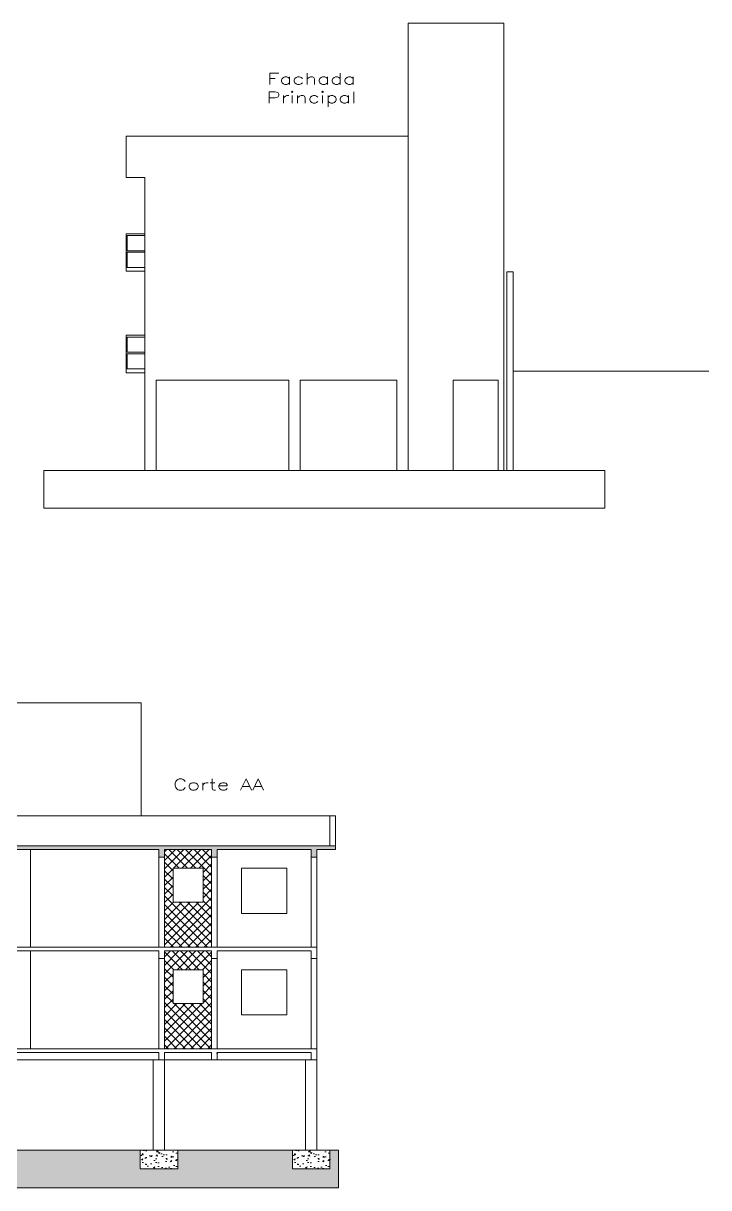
# Model space of a CAD drawing. Header units: millimetres. Extents: x 634 to 830, y -342 to -254.
# Drawn here: x 718 to 736.24, y -284.94 to -253.95 of the extents above; entities that cross this region are included whole.
import ezdxf

# ---------------------------------------------------------------- set-up
doc = ezdxf.new("R2010")
doc.units = ezdxf.units.MM
for name, color, linetype in [('Auxiliar', 1, 'Continuous'), ('Camada2', 1, 'Continuous'), ('PAREDE', 6, 'Continuous')]:
    doc.layers.add(name, color=color, linetype=linetype)
doc.styles.add('REGUA60', font='romansx2.shx', dxfattribs={"width": 1.4})

msp = doc.modelspace()

# ---------------------------------------------------------------- hatches: boundary and pattern name
at = {"layer": 'Auxiliar', "lineweight": 0}
h = msp.add_hatch(dxfattribs=at)
h.set_pattern_fill('AR-CONC', color=256, scale=0.0021, style=0)
h.set_pattern_definition([(50, (-47.08645, -74.76157), (0.3825878, -0.03347208), [0.040005, -0.440055]), (355, (-47.08645, -74.76157), (-0.07400993, 0.40121895), [0.032004, -0.352044]), (100.451, (-47.05457, -74.76436), (0.30857925, 0.36774504), [0.033999, -0.373989]), (46.1842, (-47.08645, -74.6549), (0.56926599, -0.0882889), [0.0600075, -0.6600825]), (96.6356, (-47.039, -74.66224), (0.4985489, 0.51959367), [0.0509985, -0.5609835]), (351.184, (-47.08645, -74.6549), (0.49854967, 0.51959275), [0.048006, -0.528066]), (21, (-47.0331, -74.68156), (0.31839125, -0.21475759), [0.040005, -0.440055]), (326, (-47.0331, -74.68156), (0.12978426, 0.38679473), [0.032004, -0.352044]), (71.4514, (-47.00658, -74.69945), (0.44817463, 0.172038), [0.033999, -0.373989]), (37.5, (-47.08645, -74.76157), (0.006486067, 0.177565582), [0, -0.3477768, 0, -0.357378, 0, -0.3533775]), (7.5, (-47.08645, -74.76157), (0.14032129, 0.210379207), [0, -0.2037588, 0, -0.3397758, 0, -0.1346835]), (327.5, (-47.2054, -74.76157), (0.28474025, -0.012030362), [0, -0.13335, 0, -0.416052, 0, -0.552069]), (317.5, (-47.25874, -74.76157), (0.31107128, 0.05339563), [0, -0.173355, 0, -0.2763012, 0, -0.392049])])
h.paths.add_polyline_path([(708.961, -275.937), (711.461, -275.937), (711.461, -276.137), (711.611, -276.137), (711.611, -275.937), (712.861, -275.937), (712.861, -276.137), (713.011, -276.137), (713.011, -275.937), (717.161, -275.937), (717.161, -276.137), (717.461, -276.137), (717.461, -275.937), (721.611, -275.937), (721.611, -276.137), (721.761, -276.137), (721.761, -275.937), (723.011, -275.937), (723.011, -276.137), (723.161, -276.137), (723.161, -275.937), (725.661, -275.937), (725.661, -276.137), (725.811, -276.137), (725.811, -275.937), (726.311, -275.937), (726.311, -275.837), (691.311, -275.837), (691.311, -275.937), (691.811, -275.937), (691.811, -276.137), (691.961, -276.137), (691.961, -275.937), (694.461, -275.937), (694.461, -276.137), (694.611, -276.137), (694.611, -275.937), (695.861, -275.937), (695.861, -276.137), (696.011, -276.137), (696.011, -275.937), (700.161, -275.937), (700.161, -276.137), (700.461, -276.137), (700.461, -275.937), (704.611, -275.937), (704.611, -276.137), (704.761, -276.137), (704.761, -275.937), (706.011, -275.937), (706.011, -276.137), (706.161, -276.137), (706.161, -275.937), (708.661, -275.937), (708.661, -276.137), (708.961, -276.137)])
h = msp.add_hatch(dxfattribs=at)
h.set_pattern_fill('ANSI37', color=256, scale=0.05, style=0)
h.set_pattern_definition([(45, (-47.08645, -72.06157), (-0.1122532, 0.1122532), []), (135, (-47.08645, -72.06157), (-0.1122532, -0.1122532), [])])
h.paths.add_polyline_path([(723.011, -276.137), (723.011, -275.937), (721.761, -275.937), (721.761, -276.137), (721.761, -278.537), (723.011, -278.537)])
h.paths.add_polyline_path([(722.786, -277.337), (721.986, -277.337), (721.986, -276.437), (722.786, -276.437)], flags=16)
h = msp.add_hatch(dxfattribs=at)
h.set_pattern_fill('ANSI37', color=256, scale=0.05, style=0)
h.set_pattern_definition([(45, (722.38909, -280.63764), (-0.112253, 0.112253), []), (135, (722.38909, -280.63764), (-0.112253, -0.112253), [])])
h.paths.add_polyline_path([(723.011, -281.237), (723.011, -278.837), (723.011, -278.637), (721.761, -278.637), (721.761, -278.837), (721.761, -281.237)])
h.paths.add_polyline_path([(721.986, -280.037), (721.986, -279.137), (722.786, -279.137), (722.786, -280.037)], flags=16)
h = msp.add_hatch(dxfattribs=at)
h.set_pattern_fill('AR-CONC', color=256, scale=0.05)
h.set_pattern_definition([(50, (-47.0865, -72.0616), (9.10923, -0.796954), [0.9525, -10.4775]), (355, (-47.086, -72.062), (-1.76217, 9.55284), [0.762, -8.38203]), (100.4514, (-46.327, -72.128), (7.34706, 8.75589), [0.8095, -8.90451]), (46.1842, (-47.086, -69.522), (13.55395, -2.10212), [1.42875, -15.71625]), (96.6356, (-45.957, -69.697), (11.8702, 12.3713), [1.21425, -13.35678]), (351.1842, (-47.086, -69.522), (11.8702, 12.3713), [1.143, -12.57299]), (21, (-45.8165, -70.1566), (7.58072, -5.11326), [0.9525, -10.4775]), (326, (-45.816, -70.157), (3.0901, 9.2094), [0.762, -8.382]), (71.4514, (-45.185, -70.583), (10.67082, 4.09614), [0.8095, -8.9045]), (37.5, (-47.0865, -72.0616), (0.15443, 4.227752), [0, -8.2804, 0, -8.509, 0, -8.41375]), (7.5, (-47.0865, -72.0616), (3.340983, 5.00903), [0, -4.8514, 0, -8.0899, 0, -3.20675]), (327.5, (-49.9186, -72.0616), (6.77953, -0.286437), [0, -3.175, 0, -9.906, 0, -13.1445]), (317.5, (-51.1886, -72.0616), (7.40646, 1.271325), [0, -4.1275, 0, -6.5786, 0, -9.3345])])
h.paths.add_polyline_path([(700.461, -281.337), (704.611, -281.337), (704.611, -281.537), (704.761, -281.537), (704.761, -281.337), (706.011, -281.337), (706.011, -281.537), (706.161, -281.537), (706.161, -281.337), (708.661, -281.337), (708.661, -281.537), (708.961, -281.537), (708.961, -281.337), (711.461, -281.337), (711.461, -281.537), (711.611, -281.537), (711.611, -281.337), (712.861, -281.337), (712.861, -281.537), (713.011, -281.537), (713.011, -281.337), (717.161, -281.337), (717.161, -281.537), (717.461, -281.537), (717.461, -281.337), (721.611, -281.337), (721.611, -281.537), (721.761, -281.537), (721.761, -281.337), (723.011, -281.337), (723.011, -281.537), (723.161, -281.537), (723.161, -281.337), (725.661, -281.337), (725.661, -281.537), (725.811, -281.537), (725.811, -281.237), (691.811, -281.237), (691.811, -281.537), (691.961, -281.537), (691.961, -281.337), (694.461, -281.337), (694.461, -281.537), (694.611, -281.537), (694.611, -281.337), (695.861, -281.337), (695.861, -281.537), (696.011, -281.537), (696.011, -281.337), (700.161, -281.337), (700.161, -281.537), (700.461, -281.537)])
h = msp.add_hatch(dxfattribs=at)
h.set_pattern_fill('EARTH,_O', color=256, scale=0.05)
h.set_pattern_definition([(0, (-47.08645, -72.06157), (0.3175, 0.3175), [0.3175, -0.3175]), (0, (-47.08645, -71.9425), (0.3175, 0.3175), [0.3175, -0.3175]), (0, (-47.08645, -71.82344), (0.3175, 0.3175), [0.3175, -0.3175]), (90, (-47.04677, -71.78375), (-0.3175, 0.3175), [0.3175, -0.3175]), (90, (-46.9277, -71.78375), (-0.3175, 0.3175), [0.3175, -0.3175]), (90, (-46.80864, -71.78375), (-0.3175, 0.3175), [0.3175, -0.3175])])
h.paths.add_polyline_path([(726.39, -283.937), (726.161, -283.937), (726.161, -284.437), (725.161, -284.437), (725.161, -283.937), (722.111, -283.937), (722.111, -284.437), (721.111, -284.437), (721.111, -283.937), (717.811, -283.937), (717.811, -284.437), (716.811, -284.437), (716.811, -283.937), (713.511, -283.937), (713.511, -284.437), (712.511, -284.437), (712.511, -283.937), (709.311, -283.937), (709.311, -284.437), (708.311, -284.437), (708.311, -283.937), (705.111, -283.937), (705.111, -284.437), (704.111, -284.437), (704.111, -283.937), (700.811, -283.937), (700.811, -284.437), (699.811, -284.437), (699.811, -283.937), (696.511, -283.937), (696.511, -284.437), (695.511, -284.437), (695.511, -283.937), (692.461, -283.937), (692.461, -284.437), (691.461, -284.437), (691.461, -283.937), (690.631, -283.937), (690.631, -284.937), (726.39, -284.937)])
h = msp.add_hatch(dxfattribs=at)
h.set_pattern_fill('AR-CONC', color=256, scale=0.0021, style=0)
h.set_pattern_definition([(50, (721.54158, -284.09283), (0.38259, -0.03347), [0.04, -0.44005]), (355, (721.54158, -284.09283), (-0.074, 0.40122), [0.032, -0.35204]), (100.45, (721.57346, -284.0956), (0.30858, 0.36775), [0.034, -0.37399]), (46.184, (721.5416, -283.98615), (0.56927, -0.0883), [0.06, -0.66008]), (96.64, (721.589, -283.9935), (0.49855, 0.5196), [0.051, -0.56098]), (351.18, (721.5416, -283.98615), (0.49855, 0.5196), [0.048, -0.52807]), (21, (721.59492, -284.0128), (0.31839, -0.21476), [0.04, -0.44005]), (326, (721.5949, -284.0128), (0.12978, 0.3868), [0.032, -0.35204]), (71.45, (721.62145, -284.0307), (0.44817, 0.17204), [0.034, -0.37399]), (37.5, (721.54158, -284.09283), (0.006486, 0.177566), [0, -0.347777, 0, -0.357378, 0, -0.353378]), (7.5, (721.54158, -284.09283), (0.14032, 0.21038), [0, -0.20376, 0, -0.339776, 0, -0.134684]), (327.5, (721.42263, -284.09283), (0.28474, -0.01203), [0, -0.13335, 0, -0.416052, 0, -0.55207]), (317.5, (721.3693, -284.09283), (0.31107, 0.053396), [0, -0.173355, 0, -0.2763, 0, -0.39205])])
h.paths.add_polyline_path([(721.111, -283.937), (721.111, -284.437), (722.111, -284.437), (722.111, -283.937)])
h = msp.add_hatch(dxfattribs=at)
h.set_pattern_fill('AR-CONC', color=256, scale=0.0021, style=0)
h.set_pattern_definition([(50, (725.59158, -284.09283), (0.38259, -0.03347), [0.04, -0.44005]), (355, (725.59158, -284.09283), (-0.074, 0.40122), [0.032, -0.35204]), (100.45, (725.62346, -284.0956), (0.30858, 0.36775), [0.034, -0.37399]), (46.184, (725.5916, -283.98615), (0.56927, -0.0883), [0.06, -0.66008]), (96.64, (725.639, -283.9935), (0.49855, 0.5196), [0.051, -0.56098]), (351.18, (725.5916, -283.98615), (0.49855, 0.5196), [0.048, -0.52807]), (21, (725.64492, -284.0128), (0.31839, -0.21476), [0.04, -0.44005]), (326, (725.6449, -284.0128), (0.12978, 0.3868), [0.032, -0.35204]), (71.45, (725.67145, -284.0307), (0.44817, 0.17204), [0.034, -0.37399]), (37.5, (725.59158, -284.09283), (0.006486, 0.177566), [0, -0.347777, 0, -0.357378, 0, -0.353378]), (7.5, (725.59158, -284.09283), (0.14032, 0.21038), [0, -0.20376, 0, -0.339776, 0, -0.134684]), (327.5, (725.47263, -284.09283), (0.28474, -0.01203), [0, -0.13335, 0, -0.416052, 0, -0.55207]), (317.5, (725.4193, -284.09283), (0.31107, 0.053396), [0, -0.173355, 0, -0.2763, 0, -0.39205])])
h.paths.add_polyline_path([(725.161, -283.937), (725.161, -284.437), (726.161, -284.437), (726.161, -283.937)])

# ---------------------------------------------------------------- linework, layer by layer
for p, q in [((721.54, -263.449), (725.065, -263.449)), ((725.365, -263.449), (727.94, -263.449)), ((730.64, -263.449), (729.44, -263.449)), ((729.44, -263.449), (729.44, -265.849)), ((730.64, -265.849), (730.64, -263.449)), ((733.478, -265.849), (718.552, -265.849)), ((718.552, -266.849), (718.552, -265.849)), ((721.89, -265.849), (720.89, -265.849)), ((725.715, -265.849), (724.715, -265.849)), ((728.59, -265.849), (727.59, -265.849)), ((730.79, -265.849), (730.64, -265.849)), ((730.79, -265.849), (730.94, -265.849)), ((733.478, -265.849), (733.478, -266.849)), ((733.478, -266.849), (718.552, -266.849)), ((692.111, -281.537), (725.511, -281.537)), ((721.461, -281.537), (721.761, -281.537)), ((725.511, -281.537), (725.811, -281.537)), ((690.631, -283.937), (726.39, -283.937)), ((721.111, -283.937), (721.111, -284.437)), ((722.111, -283.937), (721.111, -283.937)), ((722.111, -284.437), (722.111, -283.937)), ((725.161, -283.937), (725.161, -284.437)), ((726.161, -283.937), (725.161, -283.937)), ((726.161, -284.437), (726.161, -283.937)), ((726.39, -284.937), (726.39, -283.937)), ((721.111, -284.437), (722.111, -284.437)), ((725.161, -284.437), (726.161, -284.437)), ((690.631, -284.937), (726.39, -284.937))]:
    msp.add_line(p, q, dxfattribs=at)
at = {"layer": 'Camada2', "lineweight": 0}
for p, q in [((728.24, -265.849), (728.24, -253.949)), ((730.79, -253.949), (728.24, -253.949)), ((730.79, -265.849), (730.79, -253.949)), ((720.74, -256.949), (728.24, -256.949)), ((720.74, -256.949), (720.74, -256.949)), ((720.74, -258.049), (720.74, -256.949)), ((721.24, -258.049), (720.74, -258.049)), ((721.24, -265.849), (721.24, -258.049)), ((721.24, -258.049), (721.24, -258.049)), ((721.24, -258.049), (721.24, -258.049)), ((721.24, -258.049), (721.24, -258.049)), ((721.24, -258.049), (721.24, -258.049)), ((720.74, -260.449), (720.74, -259.549)), ((720.74, -259.549), (721.24, -259.549)), ((720.77, -259.599), (721.24, -259.599)), ((720.77, -260.004), (720.77, -259.599)), ((720.77, -260.004), (721.24, -260.004)), ((720.77, -260.449), (720.77, -260.044)), ((720.77, -260.044), (721.24, -260.044)), ((721.24, -260.449), (720.74, -260.449)), ((720.74, -260.449), (720.74, -260.549)), ((720.74, -260.549), (721.24, -260.549)), ((720.74, -263.149), (720.74, -262.249)), ((720.74, -262.249), (721.24, -262.249)), ((720.77, -262.299), (721.24, -262.299)), ((720.77, -262.704), (720.77, -262.299)), ((720.77, -262.704), (721.24, -262.704)), ((720.77, -263.149), (720.77, -262.744)), ((720.77, -262.744), (721.24, -262.744)), ((721.24, -263.149), (720.74, -263.149)), ((720.74, -263.149), (720.74, -263.249)), ((720.74, -263.249), (721.24, -263.249)), ((721.54, -265.849), (721.54, -263.449)), ((725.065, -265.849), (725.065, -263.449)), ((725.365, -265.849), (725.365, -263.449)), ((727.94, -265.849), (727.94, -263.449)), ((721.24, -265.849), (721.54, -265.849)), ((725.065, -265.849), (725.365, -265.849)), ((727.94, -265.849), (728.24, -265.849)), ((716.431, -272.037), (721.141, -272.037)), ((721.141, -275.037), (721.141, -272.037)), ((691.311, -275.037), (726.311, -275.037)), ((718.191, -278.537), (718.191, -275.937)), ((721.986, -277.337), (721.986, -276.437)), ((721.986, -276.437), (722.786, -276.437)), ((722.786, -277.337), (722.786, -276.437)), ((723.811, -277.637), (723.811, -276.437)), ((723.811, -276.437), (725.011, -276.437)), ((725.011, -277.637), (725.011, -276.437)), ((721.986, -277.337), (722.786, -277.337)), ((723.811, -277.637), (725.011, -277.637)), ((718.191, -281.237), (718.191, -278.637)), ((721.986, -280.037), (721.986, -279.137)), ((721.986, -279.137), (722.786, -279.137)), ((722.786, -280.037), (722.786, -279.137)), ((723.811, -280.337), (723.811, -279.137)), ((723.811, -279.137), (725.011, -279.137)), ((725.011, -280.337), (725.011, -279.137)), ((721.986, -280.037), (722.786, -280.037)), ((723.811, -280.337), (725.011, -280.337)), ((721.461, -283.937), (721.461, -281.537)), ((721.761, -283.937), (721.761, -281.537)), ((725.511, -283.937), (725.511, -281.537)), ((725.811, -281.537), (725.811, -283.937))]:
    msp.add_line(p, q, dxfattribs=at)
at = {"layer": 'Defpoints', "lineweight": 0}
msp.add_line((731.037, -263.209), (736.241, -263.209), dxfattribs=at)
msp.add_lwpolyline([(730.865, -265.849), (731.037, -265.849), (731.037, -260.568), (730.865, -260.568)], close=True, dxfattribs=at)
at = {"layer": 'PAREDE', "color": 3, "lineweight": 0}
for p, q in [((721.24, -260.449), (721.24, -258.049)), ((726.161, -275.037), (726.161, -275.837)), ((726.311, -275.037), (726.311, -275.837)), ((721.611, -278.537), (721.611, -276.137)), ((721.761, -278.537), (721.761, -276.137)), ((723.011, -278.537), (723.011, -276.137)), ((723.161, -278.537), (723.161, -276.137)), ((725.661, -278.537), (725.661, -276.137)), ((725.811, -278.537), (725.811, -276.137)), ((721.611, -281.237), (721.611, -278.837)), ((721.761, -281.237), (721.761, -278.837)), ((723.011, -281.237), (723.011, -278.837)), ((723.161, -281.237), (723.161, -278.837)), ((725.661, -281.237), (725.661, -278.837)), ((725.811, -281.237), (725.811, -278.837))]:
    msp.add_line(p, q, dxfattribs=at)
at = {"layer": 'PAREDE', "color": 5, "lineweight": 0}
for p, q in [((724.19, -263.449), (724.34, -263.449)), ((691.311, -275.837), (726.311, -275.837)), ((717.461, -275.937), (721.611, -275.937)), ((721.611, -276.137), (721.611, -275.937)), ((721.761, -275.937), (723.011, -275.937)), ((721.761, -276.137), (721.761, -275.937)), ((723.011, -276.137), (723.011, -275.937)), ((723.161, -275.937), (725.661, -275.937)), ((723.161, -276.137), (723.161, -275.937)), ((725.661, -276.137), (725.661, -275.937)), ((725.811, -276.137), (725.811, -275.937)), ((726.311, -275.937), (725.811, -275.937)), ((726.311, -275.837), (726.311, -275.937)), ((721.611, -276.137), (721.761, -276.137)), ((723.011, -276.137), (723.161, -276.137)), ((725.661, -276.137), (725.811, -276.137)), ((691.811, -278.537), (725.811, -278.537)), ((725.811, -278.837), (725.811, -278.537)), ((717.461, -278.637), (721.611, -278.637)), ((721.611, -278.837), (721.611, -278.637)), ((721.611, -278.837), (721.761, -278.837)), ((721.761, -278.637), (723.011, -278.637)), ((721.761, -278.837), (721.761, -278.637)), ((723.011, -278.837), (723.011, -278.637)), ((723.011, -278.837), (723.161, -278.837)), ((723.161, -278.637), (725.661, -278.637)), ((723.161, -278.837), (723.161, -278.637)), ((725.661, -278.837), (725.661, -278.637)), ((725.661, -278.837), (725.811, -278.837)), ((691.811, -281.237), (725.811, -281.237)), ((717.461, -281.337), (721.611, -281.337)), ((721.611, -281.537), (721.611, -281.337)), ((721.761, -281.537), (721.761, -281.337)), ((721.761, -281.337), (723.011, -281.337)), ((723.011, -281.537), (723.011, -281.337)), ((723.161, -281.537), (723.161, -281.337)), ((723.161, -281.337), (725.661, -281.337)), ((725.661, -281.537), (725.661, -281.337)), ((725.811, -281.537), (725.811, -281.237)), ((721.611, -281.537), (721.761, -281.537)), ((723.011, -281.537), (723.161, -281.537)), ((725.661, -281.537), (725.811, -281.537))]:
    msp.add_line(p, q, dxfattribs=at)
at = {"layer": 'PAREDE', "lineweight": 0}
for p, q in [((721.461, -283.937), (721.761, -283.937)), ((725.511, -283.937), (725.811, -283.937))]:
    msp.add_line(p, q, dxfattribs=at)

# ---------------------------------------------------------------- texts
at = {"layer": 'Camada2', "lineweight": 0, "char_height": 0.3, "attachment_point": 2, "style": 'REGUA60'}
for s, insert in [('{\\C4;Fachada \\PPrincipal}', (725.671, -255.274)), ('{\\C4;Corte AA}', (723.2, -274.059))]:
    msp.add_mtext(s, dxfattribs=dict(at, insert=insert))

doc.saveas('drawing.dxf')
